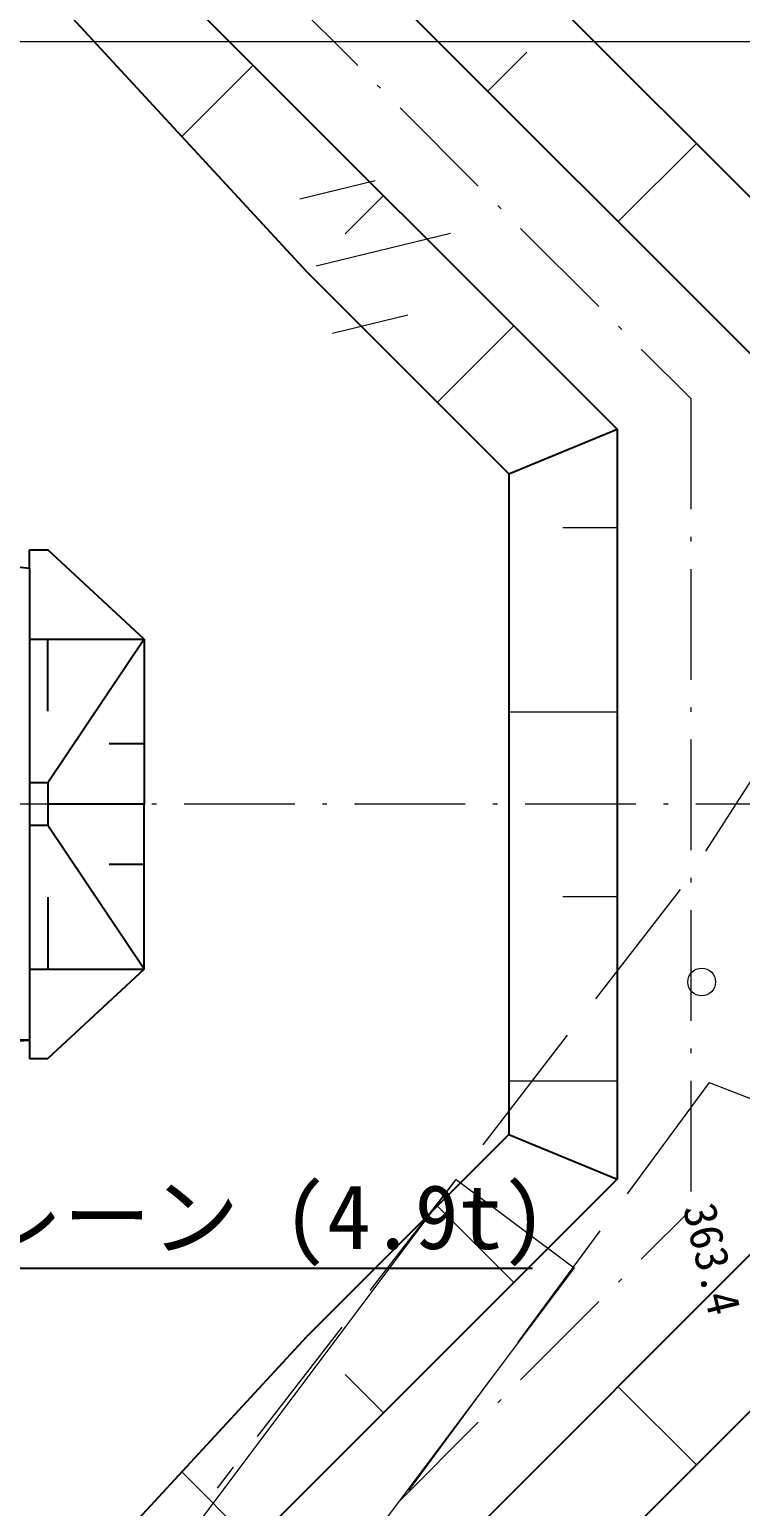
# Model space of a CAD drawing. Header units: millimetres. Extents: x -2078669 to -1085629, y -5987148 to 310365.
# Drawn here: x -1666514 to -1647238, y -4245998 to -4205946 of the extents above; entities that cross this region are included whole.
import ezdxf
from ezdxf.enums import TextEntityAlignment as Align

# ---------------------------------------------------------------- set-up
doc = ezdxf.new("R2010")
doc.units = ezdxf.units.MM
doc.header["$LTSCALE"] = 500
doc.linetypes.add('SXF_一点短鎖線', pattern=[9.25, 6, -1.5, 0.25, -1.5])
for name, color, linetype, lineweight in [('D-BGD', 7, 'Continuous', 13), ('D-BMK', 2, 'SXF_一点短鎖線', 13), ('D-BYP-STR1', 2, 'Continuous', 13), ('D-BYP-STR2', 6, 'Continuous', 25), ('D-BYP-STR3', 3, 'Continuous', 25), ('D-BYP-STR8', 5, 'Continuous', 25), ('D-BYP-STRC', 1, 'Continuous', 13)]:
    doc.layers.add(name, color=color, linetype=linetype, lineweight=lineweight)
doc.styles.add('MS ゴシック', font='MS Gothic.ttf')

# ---------------------------------------------------------------- blocks, each defined once
blk = doc.blocks.new('河川平面')
at = {"layer": 'D-BGD', "linetype": 'Continuous'}
for p, q in [((1651783.019081567, -2767035.47894834), (1653823.170264144, -2766540.319705504)), ((1652225.028025112, -2768857.068834675), (1655869.204497085, -2767971.316995427)), ((1652667.40559509, -2770680.024046749), (1654708.055127328, -2770183.997827841)), ((1662089.625593708, -2785764.130122514, 363401.9803583581), (1659796.965824591, -2788731.286280053, 363429.9803568447)), ((1659032.623026073, -2789719.883223987, 363438.9803563583), (1656739.963256959, -2792687.039381512, 363466.9803548449)), ((1662876.686221341, -2790998.681635268, 363309.9803633307), (1660652.237572692, -2794017.7342498, 363365.9803603038)), ((1662876.686221341, -2790998.681635268, 363309.9803633307), (1666371.635743486, -2792357.08927577, 363309.9803633307)), ((1655975.122108797, -2793676.503301533, 363476.9803543044), (1653682.462339681, -2796643.659459057, 363504.980352791)), ((1659911.542031489, -2795023.384261772, 363383.980359331), (1657687.96035892, -2798042.935225968, 363439.9803563043)), ((1652918.119541158, -2797632.256402991, 363513.9803523046), (1650624.961422398, -2800600.279536603, 363541.9803507912)), ((1656946.766468063, -2799049.452214028, 363458.9803552773), (1654722.816169064, -2802067.6378525, 363514.9803522505)), ((1649547.615109659, -2802002.976433394, 363554.9803500886), (1649982.700208456, -2801430.670657658, 363549.9803503588))]:
    blk.add_line(p, q, dxfattribs=at)
at = {"layer": 'D-BGD', "linetype": 'Continuous', "extrusion": (0.0279215077844872, -0.03107704429021941, 0.9991269222282146), "elevation": 496062.066542127}
blk.add_lwpolyline([(-620640.2628791647, -3163729.439650659), (-621710.7786899686, -3164088.481098125), (-624237.5019593418, -3164782.627896589)], dxfattribs=at)
at = {"layer": 'D-BGD', "linetype": 'Continuous', "flags": 128}
for points in [[(1624340.250418191, -2870691.85051814), (1622973.450209964, -2865288.190754044), (1622059.863937374, -2860203.523386605), (1621936.138118443, -2855895.840144512), (1622100.875019834, -2850193.372675495), (1622391.730415376, -2845766.431743968), (1623448.575781737, -2840970.081437317), (1624701.267506624, -2837344.005479562), (1626776.041344037, -2832753.294447473), (1629061.804534101, -2829133.94400045), (1631525.58542532, -2825503.883995515), (1635921.659516725, -2820189.761260701), (1637929.897823393, -2817761.557226791), (1645469.835730892, -2807698.449990011), (1656019.652501093, -2793627.126751594), (1659219.847950033, -2796026.058255256)], [(1659219.847950033, -2796026.058255256), (1648670.529529467, -2810096.51451765), (1641073.213318824, -2820237.369611754), (1639083.762032361, -2822642.923087651), (1634729.119055328, -2827907.041199657), (1632408.391520408, -2831326.357924145), (1630306.696624295, -2834653.578519431), (1628421.651352211, -2838823.921797634), (1627305.160499649, -2842056.533266991), (1626363.258932123, -2846331.856806247), (1626096.927688998, -2850383.033781785), (1625937.387331952, -2855895.864777416), (1626049.763744156, -2859789.861939916), (1626886.308244841, -2864442.690744258), (1628320.337307048, -2870114.874269897), (1628490.819727905, -2870691.85051814)]]:
    blk.add_lwpolyline(points, dxfattribs=at)
at = {"layer": 'D-BGD', "linetype": 'Continuous'}
blk.add_circle((1662676.483028843, -2788276.840736803, 363379.9803595472), 374.999979731494, dxfattribs=at)
at = {"layer": 'D-BGD', "linetype": 'Continuous', "style": 'MS ゴシック'}
blk.add_text('363.4', height=900, rotation=283.66942145203, dxfattribs=at).set_placement((1662162.745794688, -2794403.859421905))

msp = doc.modelspace()

# ---------------------------------------------------------------- linework, layer by layer
at = {"layer": 'D-BMK'}
for p, q in [((-1695712.226873096, -4168825.114942112), (-1648584.593885418, -4215952.74792979)), ((-1648584.593885418, -4215952.74792979), (-1648584.593885029, -4237952.747910547)), ((-1695712.223851892, -4285080.38367967), (-1648584.593313689, -4237952.748242518))]:
    msp.add_line(p, q, dxfattribs=at)
at = {"layer": 'D-BMK', "linetype": 'SXF_一点短鎖線'}
msp.add_line((-1622324.633112539, -4226952.74792979), (-1736237.158088689, -4226952.74792979), dxfattribs=at)
at = {"layer": 'D-BYP-STR1'}
for p, q in [((-1654090.50969212, -4207618.405017187), (-1653029.84952034, -4206557.744845408)), ((-1660454.470721299, -4206911.298234501), (-1662385.555673402, -4208842.383186604)), ((-1650554.975786187, -4211153.93892312), (-1648433.655442627, -4209032.61857956)), ((-1656918.936815366, -4210446.832140434), (-1657954.815501905, -4211482.710826972)), ((-1653383.402909433, -4213982.366046366), (-1655455.160282511, -4216054.123419444)), ((-1652049.547570711, -4219452.74792979), (-1650584.593883235, -4219452.74792979)), ((-1653514.501258099, -4224452.74792979), (-1650584.593883146, -4224452.74792979)), ((-1652049.547570535, -4229452.74792979), (-1650584.593883058, -4229452.74792979)), ((-1653514.501257923, -4234452.74792979), (-1650584.593882969, -4234452.74792979)), ((-1653383.402909433, -4239923.129813214), (-1655455.160282511, -4237851.372440136)), ((-1656918.936815366, -4243458.663719147), (-1657954.815501905, -4242422.785032607)), ((-1650554.975786187, -4242751.55693646), (-1648433.655442627, -4244872.877280019)), ((-1660454.470721299, -4246994.197625079), (-1662385.555673402, -4245063.112672976))]:
    msp.add_line(p, q, dxfattribs=at)
at = {"layer": 'D-BYP-STR2'}
for p, q in [((-1681627.479759544, -4180081.43491209), (-1646584.593885442, -4215124.320786192)), ((-1682489.006920828, -4184876.761997298), (-1650584.593883291, -4216781.175034835)), ((-1658995.22526781, -4198471.048716704), (-1643584.593885463, -4213881.680099051)), ((-1667902.105057248, -4202868.045724149), (-1658995.22526781, -4212514.058396473)), ((-1658995.22526781, -4212514.058396473), (-1653514.501258223, -4217994.782406059)), ((-1653514.501256871, -4217994.782407411), (-1650584.593883282, -4216781.175034844)), ((-1650584.593883282, -4216781.175034844), (-1650584.593882922, -4237124.320786702)), ((-1653514.501258214, -4217994.782406068), (-1653514.501257897, -4235910.713415521)), ((-1666514.482236105, -4220052.747918471, 0.009746586402324429), (-1666014.482236201, -4220052.747918182, 0.009990251063088717)), ((-1666514.482236105, -4220552.748480674), (-1666514.482236105, -4220052.747918471)), ((-1663406.344654946, -4222477.053996998, 0.008178671742400844), (-1666014.482236201, -4220052.747918184)), ((-1666514.482236105, -4222477.054003319, 0.007020199167954221), (-1663406.344657044, -4222477.054002604, 0.008178671731260053)), ((-1666014.482230724, -4224427.054007547, 0.001624180931022413), (-1666014.482229571, -4222477.053996422, 0.003248361857344)), ((-1663406.344653295, -4222477.053997003, 0.00817867174301612), (-1666014.482233375, -4226377.054020911)), ((-1663406.344657045, -4222477.053996998, 0.008178671741617904), (-1663405.995317294, -4226952.747929788)), ((-1663406.169987169, -4225314.900963393, 0.004089335870808952), (-1664355.26605252, -4225315.049122307, 0.003323516081784562)), ((-1666014.482232506, -4226377.05402243, 0.0008302159201324377), (-1666514.482236105, -4226377.05402239, 0.0008081357104037217)), ((-1666014.482234394, -4226377.05402243, 0.0008302159200490309), (-1666014.482231833, -4227528.441828459, 0.0009813630137509022)), ((-1663405.995317294, -4226952.747929786), (-1666014.482233114, -4226952.74793559, 0.0009057894682318879)), ((-1663406.344657045, -4231428.441862577, 0.008178671741617904), (-1663405.995317294, -4226952.747929786)), ((-1666014.482231833, -4227528.441828459, 0.0009813630137509022), (-1666514.482236105, -4227528.44182875, 0.0009552629346421752)), ((-1663406.344653295, -4231428.441862577, 0.00817867174301612), (-1666014.482233375, -4227528.441838668)), ((-1663406.169987136, -4228590.594896195, 0.004089335870808952), (-1664355.266052487, -4228590.4467373, 0.003323516081784562)), ((-1666014.482230724, -4229478.441852032, 0.001624180931022413), (-1666014.482229571, -4231428.441863157, 0.003248361857344)), ((-1666514.482236105, -4231428.441863158, 0.007961153887463754), (-1663406.344655571, -4231428.441863158, 0.009313304726458171)), ((-1663406.344654946, -4231428.441862577, 0.008178671742400844), (-1666014.482236201, -4233852.747941391)), ((-1666514.482236126, -4233352.747378888), (-1666514.482236128, -4233852.747941091)), ((-1666514.482236105, -4233852.747941687, 0.009746586402324429), (-1666014.482236201, -4233852.747941974, 0.009990251063088717)), ((-1653514.501257888, -4235910.713415512), (-1658995.22526781, -4241391.437425435)), ((-1653514.501257942, -4235910.713415566), (-1650584.593882922, -4237124.320786702)), ((-1650584.593882913, -4237124.320786693), (-1695712.226873104, -4282251.953776885)), ((-1646584.593885005, -4238781.175035278), (-1695712.226873104, -4287908.808023377)), ((-1643584.593884983, -4240023.815722375), (-1658995.22526781, -4255434.447105202)), ((-1668025.854850614, -4251171.469204699), (-1658995.22526781, -4241391.437425435))]:
    msp.add_line(p, q, dxfattribs=at)
for points in [[(-1686514.48217431, -4220552.747930933, 0), (-1676514.482174445, -4220218.747924289, 0.004873293219134212), (-1671514.482174549, -4220002.747921692, 0.007309939828701317), (-1666514.482174224, -4220552.747918118, 0.009746586438268423)], [(-1686514.482166825, -4233352.747930554, 0), (-1681514.482166744, -4233444.092222695, 362400.000000009), (-1676514.482167038, -4233502.747923691, 0.004873293219134212), (-1671514.48216634, -4233652.747921006, 0.007309939828701317), (-1666514.482166758, -4233352.747918692, 362400.000000009)]]:
    msp.add_polyline3d(points, dxfattribs=at)
at = {"layer": 'D-BYP-STR3', "ltscale": 0.01}
for p, q in [((-1666514.482243399, -4220552.747832892), (-1666514.482235914, -4233352.747832514)), ((-1666514.482235914, -4233352.747832514), (-1686514.482187599, -4233352.747930175))]:
    msp.add_line(p, q, dxfattribs=at)
at = {"layer": 'D-BYP-STR8'}
msp.add_line((-1652875.389359209, -4239542.442758573, -0.003029847387182627), (-1684430.8904955, -4239542.442758573, -0.003029847387182627), dxfattribs=at)
at = {"layer": 'D-BYP-STRC'}
msp.add_line((-1641362.117304133, -4206283.4365908), (-1687562.117304133, -4206283.4365908), dxfattribs=at)

# ---------------------------------------------------------------- block references
at = {"layer": 'D-BGD'}
msp.add_blockref('河川平面', (-3310965.811631768, -1443499.823424263), dxfattribs=at)

# ---------------------------------------------------------------- texts
at = {"layer": 'D-BYP-STR8', "style": 'MS ゴシック'}
msp.add_text('ラフテレーンクレーン (4.9t)', height=1750, dxfattribs=at).set_placement((-1668599.362873155, -4239542.442758573, -0.003029847387182627), align=Align.BOTTOM_CENTER)

doc.saveas('drawing.dxf')
